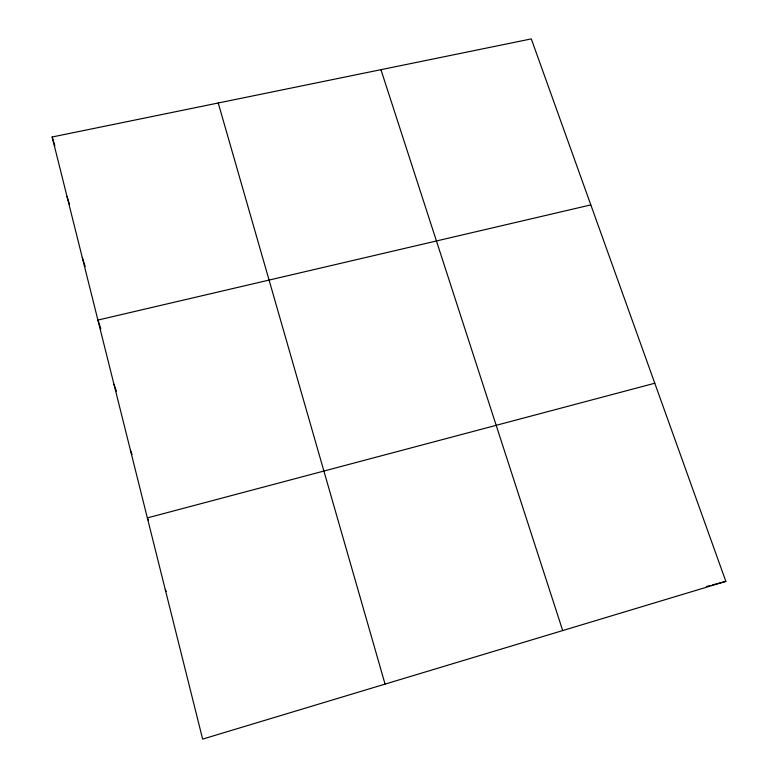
<?xml version="1.0" encoding="UTF-8"?>
<svg xmlns="http://www.w3.org/2000/svg" width="778" height="778" viewBox="0 0 778 778"><rect width="100%" height="100%" fill="white"/><g stroke="black" fill="none" stroke-linecap="round" stroke-linejoin="round"><path stroke-width="1.17" d="M725.855 581.39L202.64 739.1L52.145 136.996L531.286 38.9L725.855 581.39L712.249 584.968M654.784 383.233L147.353 517.905L148.306 520.122M706.424 586.505L709.915 585.581M590.823 204.896L97.902 320.079L100.829 328.705M165.267 589.568L166.21 591.338M130.432 450.219L132.046 454.43M113.958 384.293L116.399 391.139M82.264 257.499L85.201 266.475M380.938 69.68L562.689 630.569M67.015 196.484L69.582 204.556M52.145 136.996L54.849 145.7M218.229 102.997L385.071 684.105"/></g></svg>
